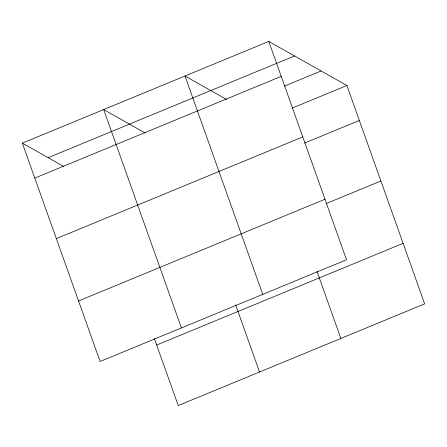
<?xml version="1.0" encoding="UTF-8"?>
<svg xmlns="http://www.w3.org/2000/svg" width="447" height="447" viewBox="0 0 447 447"><rect width="100%" height="100%" fill="white"/><g stroke="black" fill="none" stroke-linecap="round" stroke-linejoin="round"><path stroke-width="0.67" d="M268.776 41.426L346.526 259.78L100.1 361.489L22.35 143.135L268.776 41.426L346.9 85.511L424.65 303.865L178.224 405.574L154.338 338.491M48.131 157.685L294.556 55.976M34.799 178.09L281.219 76.381M284.381 86.126L321.119 70.961M292.114 108.124L346.9 85.511M56.35 238.614L302.77 136.905M304.563 143.079L359.343 120.466M78.549 300.965L324.975 199.256M326.114 203.597L380.894 180.99M156.673 345.05L403.099 243.341M226.467 99.413L184.991 76.007L262.741 294.361M145.146 132.977L103.67 109.571L181.421 327.925M22.35 143.135L63.826 166.541M316.979 271.363L340.865 338.446M235.658 304.927L259.545 372.01"/></g></svg>
